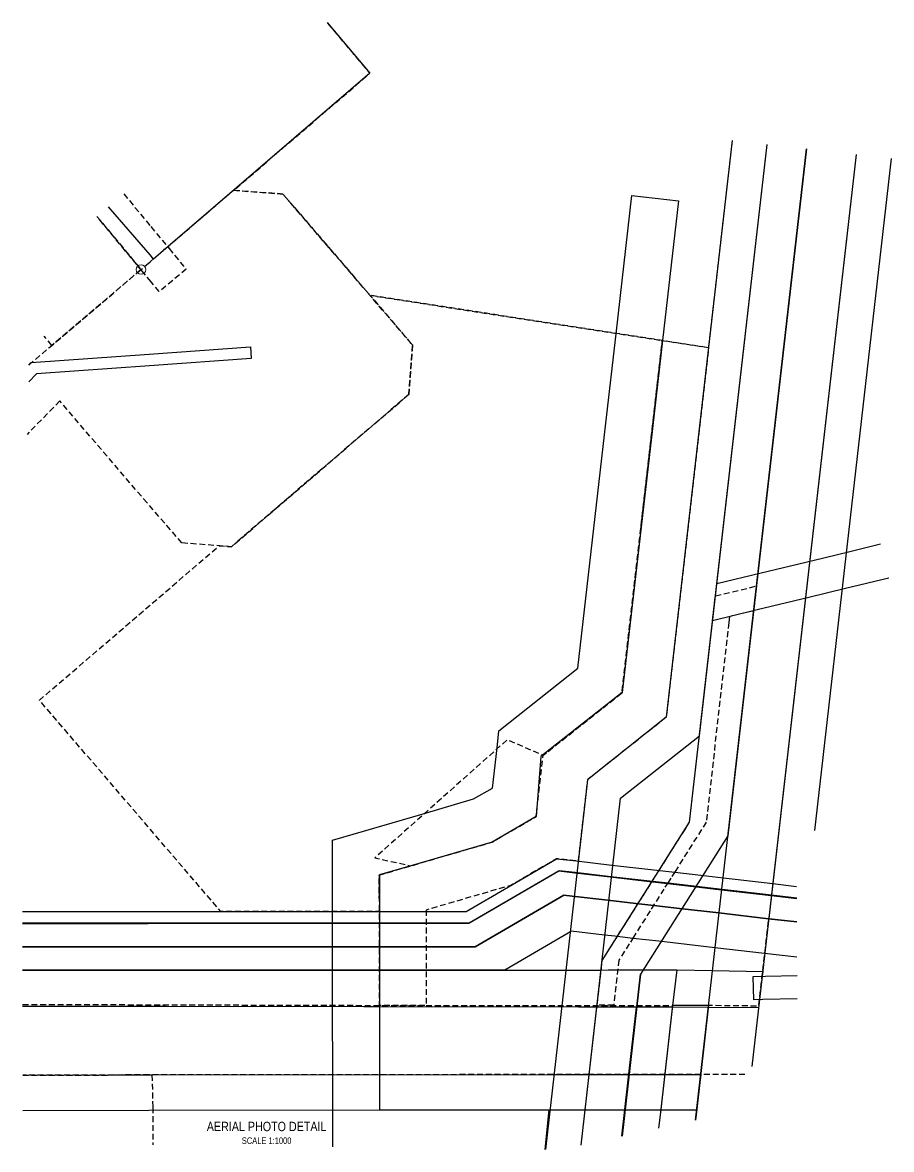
# Model space of a CAD drawing. Extents: x 507940 to 514253, y 6024270 to 6026836.
# Drawn here: x 512395 to 514253, y 6024307 to 6026716 of the extents above; entities that cross this region are included whole.
import ezdxf

# ---------------------------------------------------------------- set-up
doc = ezdxf.new("R2010")
doc.units = 0
doc.header["$LTSCALE"] = 5
doc.linetypes.add('foc-ACCESSROAD', pattern=[3.75, 2.5, -1.25])
doc.linetypes.add('foc-FLOWLINE', pattern=[3.75, 2.5, -1.25])
for name, color, linetype in [('C-AR', 13, 'foc-ACCESSROAD'), ('C-RW', 13, 'Continuous'), ('C-WS', 13, 'foc-ACCESSROAD'), ('DETAIL-T', 7, 'Continuous'), ('F-AR', 190, 'foc-ACCESSROAD'), ('F-EZE', 190, 'foc-FLOWLINE'), ('F-RW', 190, 'Continuous'), ('F-WS', 190, 'foc-ACCESSROAD')]:
    doc.layers.add(name, color=color, linetype=linetype)
doc.layers.add('F-AR-T', color=190, linetype='Continuous', lineweight=9)
doc.styles.add('80CG', font='ARIALN.TTF', dxfattribs={"height": 10})

msp = doc.modelspace()

# ---------------------------------------------------------------- linework, layer by layer
at = {"layer": 'C-AR', "color": 255, "flags": 128}
msp.add_lwpolyline([(513257.772, 6024818.309), (513257.911, 6024614.59), (513158.018, 6024614.518), (513157.828, 6024893.192), (513399.054, 6024963.622), (513493.21, 6025018.333), (513508.104, 6025149.182), (513676.689, 6025282.98), (513762.72, 6026035.941), (513861.513, 6026020.628), (513771.234, 6025230.486), (513602.669, 6025096.703), (513582.879, 6024922.851), (513536.799, 6024928.128), (513438.725, 6024871.141), (513257.772, 6024818.309)], close=True, dxfattribs=at)
at = {"layer": 'C-RW', "color": 255, "linetype": 'Continuous'}
msp.add_lwpolyline([(513058.306, 6024311.858), (513058.243, 6024385.196), (513058.179, 6024461.339), (513058.049, 6024614.195), (513057.984, 6024690.353), (513057.941, 6024740.326), (513057.898, 6024790.296), (513057.877, 6024815.281), (513057.75, 6024967.645), (513251.683, 6025024.304), (513359.38, 6025055.767), (513399.637, 6025079.169), (513409.389, 6025164.965), (513413.537, 6025201.459), (513582.446, 6025335.38), (513642.282, 6025858.855), (513664.173, 6026050.358), (513697.937, 6026345.758), (513797.238, 6026334.408), (513762.997, 6026035.611), (513741.505, 6025847.53), (513677.003, 6025283.217), (513503.098, 6025146.812), (513493.21, 6025018.333), (513399.054, 6024963.622), (513225.491, 6024912.948), (513158.141, 6024893.429), (513158.182, 6024815.319), (513158.197, 6024790.334), (513158.22, 6024740.364), (513158.242, 6024690.39), (513158.173, 6024614.229), (513158.173, 6024461.437), (513158.179, 6024391.142), (513520.53, 6024391.508), (513511.714, 6024306.55)], dxfattribs=at)
at = {"layer": 'C-WS', "color": 255, "flags": 128}
msp.add_lwpolyline([(513912.137, 6026463.698), (513861.513, 6026020.628), (513137.878, 6026132.409), (512951.827, 6026349.019), (512846.406, 6026356.779), (513137.873, 6026607.259), (513046.636, 6026715.629)], dxfattribs=at)
msp.add_lwpolyline([(513676.689, 6025282.98), (513508.104, 6025149.182), (513431.097, 6025182.22), (513148.467, 6024930.138), (513225.011, 6024912.807), (513157.828, 6024893.192), (513157.881, 6024815.456), (512819.052, 6024815.224), (512431.171, 6025266.932), (512815.655, 6025597.044), (512841.696, 6025595.064), (513220.883, 6025920.619), (513228.924, 6026026.317), (513137.847, 6026132.382), (513762.72, 6026035.941), (513676.689, 6025282.98)], close=True, dxfattribs=at)
at = {"layer": 'F-AR', "color": 255}
msp.add_lwpolyline([(513667.889, 6024692.715), (513658.964, 6024614.845), (513623.222, 6024614.832), (513632.696, 6024692.703), (513634.083, 6024710.25), (513667.04, 6024762.394), (513711.484, 6024832.714), (513741.114, 6024879.593), (513755.929, 6024903.033), (513820.988, 6025005.969), (513842.528, 6025193.179), (513870.22, 6025436.852), (513876.324, 6025489.824), (513964.237, 6025511.107), (513958.233, 6025458.203), (513906.525, 6025445.699), (513905.078, 6025432.971), (513856.461, 6025006.147), (513789.957, 6024900.938), (513780.945, 6024886.689), (513775.145, 6024877.512), (513766.134, 6024863.26), (513745.518, 6024830.645), (513736.511, 6024816.396), (513701.088, 6024760.36), (513692.076, 6024746.108), (513670.005, 6024711.195), (513667.889, 6024692.715)], close=True, dxfattribs=at)
at = {"layer": 'F-AR-T'}
msp.add_circle((512648.42, 6026187.527), 10.137, dxfattribs=at)
at = {"layer": 'F-EZE', "color": 255}
msp.add_lwpolyline([(512611.598, 6026349.368), (512669.608, 6026279.314), (512708.367, 6026232.513), (512745.058, 6026188.205), (512687.279, 6026140.36), (512669.836, 6026161.413), (512651.351, 6026183.746), (512554.21, 6026301.053)], dxfattribs=at)
at = {"layer": 'F-RW', "color": 255, "flags": 128}
for points in [[(513046.636, 6026715.629), (513137.873, 6026607.259), (512853.165, 6026362.721), (512706.282, 6026236.564), (512675.328, 6026209.976), (512667.648, 6026218.912), (512579.087, 6026321.997)], [(513912.137, 6026463.698), (513771.234, 6025230.486), (513602.669, 6025096.703), (513512.725, 6024306.538)], [(513589.184, 6024315.807), (513673.592, 6025057.344), (513842.143, 6025191.116), (513986.573, 6026455.199)], [(513589.184, 6024315.807), (513634.083, 6024710.25), (513820.988, 6025005.969), (513986.573, 6026455.199)], [(514070.934, 6026445.567), (513903.143, 6024977.028), (513716.248, 6024681.325), (513676.795, 6024334.727)], [(513676.795, 6024334.727), (513716.248, 6024681.325)]]:
    msp.add_lwpolyline(points, dxfattribs=at)
at = {"layer": 'F-RW', "color": 255}
for points in [[(513833.717, 6024369.399), (513884.388, 6024812.884), (514070.934, 6026445.567)], [(514176.832, 6026433.476), (513954.07, 6024483.82)], [(514176.901, 6026433.469), (513990.384, 6024800.408), (514050.229, 6024793.511)], [(514088.524, 6024988.111), (514252.564, 6026424.83)], [(512408.456, 6025983.333), (512413.838, 6025988.836), (512666.2, 6026006.938), (512882.448, 6026022.522), (512884.228, 6025997.579), (512666.249, 6025981.889), (512425.107, 6025964.59), (512408.456, 6025947.562)], [(514246.958, 6025528.127), (514154.469, 6025505.729), (514075.625, 6025486.637), (513965.356, 6025459.91), (513913.647, 6025447.407), (513870.22, 6025436.852), (513876.269, 6025489.794), (513879.283, 6025516.176), (513974.361, 6025539.213), (514084.655, 6025565.907), (514163.507, 6025585.002), (514229.325, 6025600.942)], [(512395.195, 6024815.116), (512664.485, 6024815.213), (513253.467, 6024815.425), (513343.28, 6024815.458), (513433.641, 6024868.135), (513536.799, 6024928.128), (513579.092, 6024923.259), (513654.838, 6024914.528), (513751.177, 6024903.43), (513789.794, 6024898.98), (513844.869, 6024892.636), (513893.251, 6024887.061), (513999.178, 6024874.853), (514049.88, 6024869.01)], [(514049.996, 6024843.851), (513996.35, 6024850.03), (513890.423, 6024862.232), (513830.05, 6024869.191), (513774.975, 6024875.542), (513736.36, 6024879.992), (513652.41, 6024889.66), (513576.407, 6024898.419), (513542.189, 6024902.361), (513350.022, 6024790.475), (512664.533, 6024790.225), (512395.242, 6024790.127)], [(512395.243, 6024789.673), (512663.594, 6024789.77), (513349.087, 6024790.02), (513541.255, 6024901.906), (513575.472, 6024897.964), (513651.475, 6024889.205), (513735.425, 6024879.537), (513774.04, 6024875.087), (513829.115, 6024868.735), (513889.489, 6024861.777), (513995.415, 6024849.575), (514049.999, 6024843.288)], [(512395.277, 6024739.702), (512663.695, 6024739.8), (513362.588, 6024740.054), (513552.043, 6024850.359), (513570.105, 6024848.281), (513646.622, 6024839.466), (513705.794, 6024832.652), (513744.397, 6024828.195), (513799.476, 6024821.851), (513883.833, 6024812.126), (513989.758, 6024799.918), (514050.231, 6024792.948)], [(514050.231, 6024792.948), (513989.758, 6024799.918), (513883.833, 6024812.126), (513799.476, 6024821.851), (513744.397, 6024828.195), (513705.794, 6024832.652), (513646.622, 6024839.466), (513570.105, 6024848.281), (513552.043, 6024850.359), (513362.588, 6024740.054), (512663.691, 6024739.8), (512395.277, 6024739.702)], [(514050.58, 6024717.47), (513981.274, 6024725.456), (513875.351, 6024737.66), (513755.018, 6024751.524), (513699.943, 6024757.872), (513661.338, 6024762.322), (513639.338, 6024764.855), (513568.227, 6024773.047), (513561.554, 6024769.16), (513425.775, 6024690.105), (512663.791, 6024689.83), (512395.311, 6024689.732)], [(512395.311, 6024689.732), (512663.787, 6024689.83), (513425.775, 6024690.105), (513553.015, 6024690.15), (513631.514, 6024690.179), (513666.726, 6024690.191), (513716.998, 6024690.212), (513793.666, 6024690.242), (513784.678, 6024614.081), (513767.289, 6024461.67), (513758.58, 6024385.528), (513754.732, 6024351.885)], [(512395.311, 6024689.727), (512677.507, 6024689.835), (513425.775, 6024690.105), (513564.991, 6024690.155), (513647.096, 6024690.185), (513700.248, 6024690.205), (513745.983, 6024690.223), (513793.666, 6024690.242), (513870.265, 6024689.274), (513977.304, 6024686.805), (513976.304, 6024678.022), (513970.599, 6024627.948), (513968.911, 6024613.71), (513968.433, 6024609.529), (513861.248, 6024610.353), (513861.248, 6024610.353), (513784.517, 6024610.942), (513784.517, 6024610.942), (513686.094, 6024610.951), (513583.562, 6024611.058), (512664.961, 6024612.356), (512395.364, 6024612.253)], [(514050.992, 6024628.344), (513977.695, 6024627.007), (513958.182, 6024626.645), (513957.27, 6024676.579), (513983.397, 6024677.055), (514050.761, 6024678.287)], [(513676.251, 6024334.607), (513682.074, 6024385.431), (513690.801, 6024461.591), (513707.914, 6024610.928), (513676.673, 6024610.961), (513642.022, 6024610.997), (513586.431, 6024611.055), (512701.081, 6024611.983), (512395.364, 6024612.111)], [(513755.374, 6024352.027), (513759.294, 6024386.467), (513767.957, 6024462.568), (513785.296, 6024614.893), (513861.77, 6024614.923), (513844.371, 6024462.647), (513835.7, 6024386.525), (513833.74, 6024369.404)], [(512395.465, 6024465.539), (512665.052, 6024465.804), (513529.116, 6024466.657), (513606.038, 6024466.737), (513691.621, 6024466.823), (513768.11, 6024466.902), (513844.738, 6024466.979), (513836.063, 6024390.818), (513759.4, 6024390.76), (513682.895, 6024390.663), (513597.234, 6024390.576), (513520.887, 6024390.516), (512665.201, 6024389.651), (512395.517, 6024389.383)]]:
    msp.add_lwpolyline(points, dxfattribs=at)
at = {"layer": 'F-WS', "color": 255}
for points in [[(512408.456, 6025983.323), (512451.515, 6026019.967), (512641.966, 6026182.034), (512660.377, 6026197.702), (512668.028, 6026204.213), (512698.982, 6026230.801), (512845.865, 6026356.958), (512951.827, 6026349.019), (513228.924, 6026026.317), (513220.883, 6025920.619), (512841.696, 6025595.064), (512735.991, 6025603.1), (512661.362, 6025688.958), (512474.91, 6025906.623), (512404.944, 6025835.217)], [(512554.328, 6026301.152), (512648.42, 6026187.527), (512457.969, 6026025.459), (512441.425, 6026045.437)], [(513939.331, 6024467.049), (513844.946, 6024466.956), (513768.317, 6024466.879), (513691.829, 6024466.8), (513606.245, 6024466.714), (513529.323, 6024466.634), (512665.262, 6024465.781), (512395.465, 6024465.516)], [(512395.465, 6024465.539), (512671.901, 6024465.811), (512673.66, 6024396.283), (512673.703, 6024316.361)]]:
    msp.add_lwpolyline(points, dxfattribs=at)
at = {"layer": 'F-WS', "color": 255, "flags": 128}
msp.add_lwpolyline([(512395.361, 6024616.704), (513158.018, 6024614.518), (513257.911, 6024614.59), (513601.361, 6024614.01), (513650.805, 6024614.029), (513650.805, 6024614.029), (513650.805, 6024614.029), (513857.619, 6024614.921), (513968.911, 6024613.71), (513970.599, 6024627.948), (513976.304, 6024678.022), (513978.305, 6024695.588), (513982.302, 6024730.664), (513990.244, 6024800.424), (513990.244, 6024800.424), (514050.229, 6024793.513)], dxfattribs=at)

# ---------------------------------------------------------------- texts
at = {"layer": 'DETAIL-T', "color": 255, "insert": (512916.941, 6024341.921), "char_height": 19.98928, "width": 254.19819, "attachment_point": 5, "style": '80CG'}
msp.add_mtext('AERIAL PHOTO DETAIL\\P{\\H0.7x;SCALE 1:1000}', dxfattribs=at)

doc.saveas('drawing.dxf')
